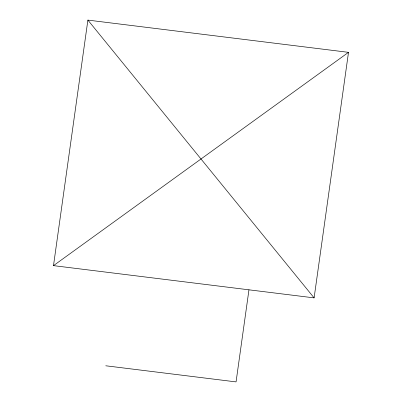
<?xml version="1.0" encoding="UTF-8"?>
<svg xmlns="http://www.w3.org/2000/svg" width="402" height="402" viewBox="0 0 402 402"><rect width="100%" height="100%" fill="white"/><g stroke="black" fill="none" stroke-linecap="round" stroke-linejoin="round"><path stroke-width="0.6" d="M53.496 265.637L87.887 20.1L348.504 52.345L314.113 297.882L53.496 265.637L348.504 52.345M248.959 289.822L236.064 381.9L105.751 365.78M87.887 20.1L314.113 297.882"/></g></svg>
